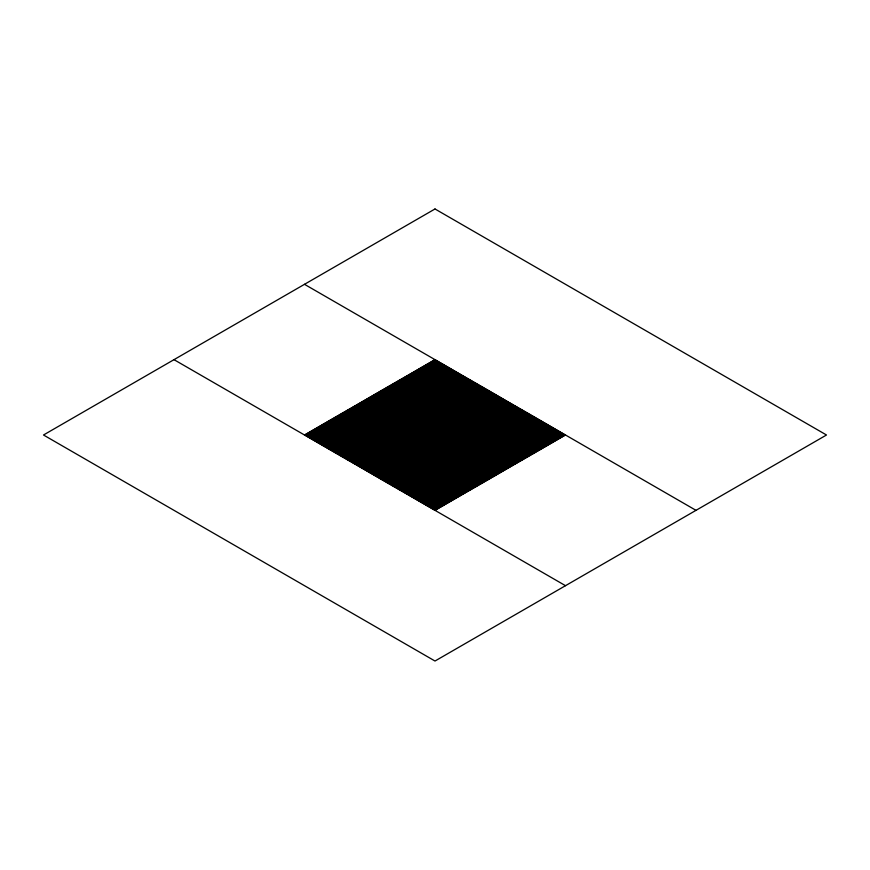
<?xml version="1.0" encoding="UTF-8"?>
<svg xmlns="http://www.w3.org/2000/svg" width="870" height="870" viewBox="0 0 870 870"><rect width="100%" height="100%" fill="white"/><g stroke="black" fill="none" stroke-linecap="round" stroke-linejoin="round"><path stroke-width="1.3" d="M304.5 435L435 359.658M305.522 435.587L436.022 360.245M306.544 436.174L437.044 360.832M307.556 436.762L438.056 361.42M308.578 437.36L439.078 362.007M309.6 437.947L440.1 362.594M310.612 438.534L441.123 363.192M311.634 439.122L442.134 363.78M312.656 439.709L443.156 364.367M313.678 440.296L444.178 364.954M314.701 440.883L445.201 365.541M315.712 441.471L446.212 366.129M316.734 442.069L447.234 366.716M317.757 442.656L448.257 367.314M318.768 443.243L449.279 367.901M319.79 443.83L450.29 368.488M320.812 444.418L451.312 369.076M321.835 445.005L452.335 369.663M322.857 445.592L453.357 370.25M323.868 446.179L454.368 370.837M324.891 446.778L455.391 371.425M325.913 447.365L456.413 372.023M326.924 447.952L457.435 372.61M327.946 448.539L458.446 373.197M328.969 449.127L459.469 373.785M329.991 449.714L460.491 374.372M331.013 450.301L461.513 374.959M332.025 450.888L462.525 375.546M333.047 451.486L463.547 376.134M334.069 452.074L464.569 376.732M335.08 452.661L465.591 377.319M336.103 453.248L466.603 377.906M337.125 453.835L467.625 378.493M338.147 454.423L468.647 379.081M339.169 455.01L469.669 379.668M340.181 455.597L470.681 380.255M341.203 456.195L471.703 380.842M342.225 456.783L472.725 381.441M343.237 457.37L473.748 382.028M344.259 457.957L474.759 382.615M345.281 458.544L475.781 383.202M346.303 459.132L476.803 383.79M347.326 459.719L477.826 384.377M348.337 460.306L478.837 384.964M349.359 460.904L479.859 385.551M350.382 461.491L480.882 386.149M351.393 462.079L481.904 386.737M352.415 462.666L482.915 387.324M353.437 463.253L483.937 387.911M354.46 463.84L484.96 388.498M355.482 464.428L485.982 389.086M356.493 465.015L486.993 389.673M357.516 465.613L488.016 390.26M358.538 466.2L489.038 390.858M359.549 466.788L490.06 391.446M360.571 467.375L491.071 392.033M361.594 467.962L492.094 392.62M362.616 468.549L493.116 393.207M363.638 469.137L494.138 393.795M364.65 469.724L495.15 394.382M365.672 470.322L496.172 394.969M366.694 470.909L497.194 395.567M367.705 471.496L498.216 396.154M368.728 472.084L499.228 396.742M369.75 472.671L500.25 397.329M370.772 473.258L501.272 397.916M371.794 473.846L502.294 398.503M372.806 474.433L503.306 399.091M373.828 475.031L504.328 399.678M374.85 475.618L505.35 400.276M375.862 476.205L506.373 400.863M376.884 476.793L507.384 401.451M377.906 477.38L508.406 402.038M378.928 477.967L509.428 402.625M379.951 478.554L510.451 403.212M380.962 479.142L511.462 403.8M381.984 479.74L512.484 404.387M383.007 480.327L513.507 404.985M384.018 480.914L514.529 405.572M385.04 481.501L515.54 406.159M386.062 482.089L516.562 406.747M387.085 482.676L517.585 407.334M388.107 483.263L518.607 407.921M389.118 483.85L519.618 408.508M390.141 484.449L520.641 409.096M391.163 485.036L521.663 409.694M392.174 485.623L522.685 410.281M393.196 486.21L523.697 410.868M394.219 486.798L524.719 411.456M395.241 487.385L525.741 412.043M396.263 487.972L526.763 412.63M397.275 488.559L527.775 413.217M398.297 489.157L528.797 413.805M399.319 489.745L529.819 414.403M400.33 490.332L530.841 414.99M401.353 490.919L531.853 415.577M402.375 491.506L532.875 416.164M403.397 492.094L533.897 416.752M404.419 492.681L534.919 417.339M405.431 493.268L535.931 417.926M406.453 493.866L536.953 418.513M407.475 494.454L537.975 419.112M408.487 495.041L538.998 419.699M409.509 495.628L540.009 420.286M410.531 496.215L541.031 420.873M411.553 496.803L542.053 421.461M412.576 497.39L543.076 422.048M413.587 497.977L544.087 422.635M414.609 498.575L545.109 423.222M415.632 499.162L546.132 423.82M416.643 499.75L547.154 424.408M417.665 500.337L548.165 424.995M418.687 500.924L549.188 425.582M419.71 501.512L550.21 426.169M420.732 502.099L551.232 426.757M421.743 502.686L552.243 427.344M422.766 503.284L553.266 427.931M423.788 503.871L554.288 428.529M424.799 504.459L555.31 429.117M425.821 505.046L556.321 429.704M426.844 505.633L557.344 430.291M427.866 506.22L558.366 430.878M428.888 506.808L559.388 431.466M429.9 507.406L560.4 432.053M430.922 507.993L561.422 432.64M431.944 508.58L562.444 433.238M432.955 509.167L563.455 433.825M433.978 509.755L564.478 434.413M435 510.342L565.5 435M304.5 284.316L696 510.342M433.978 360.245L564.478 435.587M432.955 360.832L563.455 436.174M431.944 361.42L562.444 436.762M430.922 362.007L561.422 437.36M429.9 362.594L560.4 437.947M428.877 363.192L559.388 438.534M427.866 363.78L558.366 439.122M426.844 364.367L557.344 439.709M425.821 364.954L556.321 440.296M424.799 365.541L555.299 440.883M423.788 366.129L554.288 441.471M422.766 366.716L553.266 442.069M421.743 367.314L552.243 442.656M420.721 367.901L551.232 443.243M419.71 368.488L550.21 443.83M418.687 369.076L549.188 444.418M417.665 369.663L548.165 445.005M416.643 370.25L547.143 445.592M415.632 370.837L546.132 446.179M414.609 371.425L545.109 446.778M413.587 372.023L544.087 447.365M412.565 372.61L543.076 447.952M411.553 373.197L542.053 448.539M410.531 373.785L541.031 449.127M409.509 374.372L540.009 449.714M408.487 374.959L538.987 450.301M407.475 375.546L537.975 450.888M406.453 376.134L536.953 451.486M405.431 376.732L535.931 452.074M404.409 377.319L534.919 452.661M403.397 377.906L533.897 453.248M402.375 378.493L532.875 453.835M401.353 379.081L531.853 454.423M400.33 379.668L530.83 455.01M399.319 380.255L529.819 455.597M398.297 380.842L528.797 456.195M397.275 381.441L527.775 456.783M396.252 382.028L526.763 457.37M395.241 382.615L525.741 457.957M394.219 383.202L524.719 458.544M393.196 383.79L523.697 459.132M392.174 384.377L522.674 459.719M391.163 384.964L521.663 460.306M390.141 385.551L520.641 460.904M389.118 386.149L519.618 461.491M388.096 386.737L518.607 462.079M387.085 387.324L517.585 462.666M386.062 387.911L516.562 463.253M385.04 388.498L515.54 463.84M384.018 389.086L514.518 464.428M383.007 389.673L513.507 465.015M381.984 390.26L512.484 465.613M380.962 390.858L511.462 466.2M379.94 391.446L510.451 466.788M378.928 392.033L509.428 467.375M377.906 392.62L508.406 467.962M376.884 393.207L507.384 468.549M375.862 393.795L506.373 469.137M374.85 394.382L505.35 469.724M373.828 394.969L504.328 470.322M372.806 395.567L503.306 470.909M371.784 396.154L502.294 471.496M370.772 396.742L501.272 472.084M369.75 397.329L500.25 472.671M368.728 397.916L499.228 473.258M367.705 398.503L498.205 473.846M366.694 399.091L497.194 474.433M365.672 399.678L496.172 475.031M364.65 400.276L495.15 475.618M363.627 400.863L494.138 476.205M362.616 401.451L493.116 476.793M361.594 402.038L492.094 477.38M360.571 402.625L491.071 477.967M359.549 403.212L490.049 478.554M358.538 403.8L489.038 479.142M357.516 404.387L488.016 479.74M356.493 404.985L486.993 480.327M355.471 405.572L485.982 480.914M354.46 406.159L484.96 481.501M353.437 406.747L483.937 482.089M352.415 407.334L482.915 482.676M351.393 407.921L481.893 483.263M350.382 408.508L480.882 483.85M349.359 409.096L479.859 484.449M348.337 409.694L478.837 485.036M347.315 410.281L477.826 485.623M346.303 410.868L476.803 486.21M345.281 411.456L475.781 486.798M344.259 412.043L474.759 487.385M343.237 412.63L473.748 487.972M342.225 413.217L472.725 488.559M341.203 413.805L471.703 489.157M340.181 414.403L470.681 489.745M339.159 414.99L469.669 490.332M338.147 415.577L468.647 490.919M337.125 416.164L467.625 491.506M336.103 416.752L466.603 492.094M335.08 417.339L465.591 492.681M334.069 417.926L464.569 493.268M333.047 418.513L463.547 493.866M332.025 419.112L462.525 494.454M331.002 419.699L461.513 495.041M329.991 420.286L460.491 495.628M328.969 420.873L459.469 496.215M327.946 421.461L458.446 496.803M326.924 422.048L457.424 497.39M325.913 422.635L456.413 497.977M324.891 423.222L455.391 498.575M323.868 423.82L454.368 499.162M322.846 424.408L453.357 499.75M321.835 424.995L452.335 500.337M320.812 425.582L451.312 500.924M319.79 426.169L450.29 501.512M318.768 426.757L449.279 502.099M317.757 427.344L448.257 502.686M316.734 427.931L447.234 503.284M315.712 428.529L446.212 503.871M314.69 429.117L445.201 504.459M313.678 429.704L444.178 505.046M312.656 430.291L443.156 505.633M311.634 430.878L442.134 506.22M310.612 431.466L441.123 506.808M309.6 432.053L440.1 507.406M308.578 432.64L439.078 507.993M307.556 433.238L438.056 508.58M306.534 433.825L437.044 509.167M305.522 434.413L436.022 509.755M174 359.658L565.5 585.684M435 208.974L43.5 435L435 661.026L826.5 435L435 208.974"/></g></svg>
